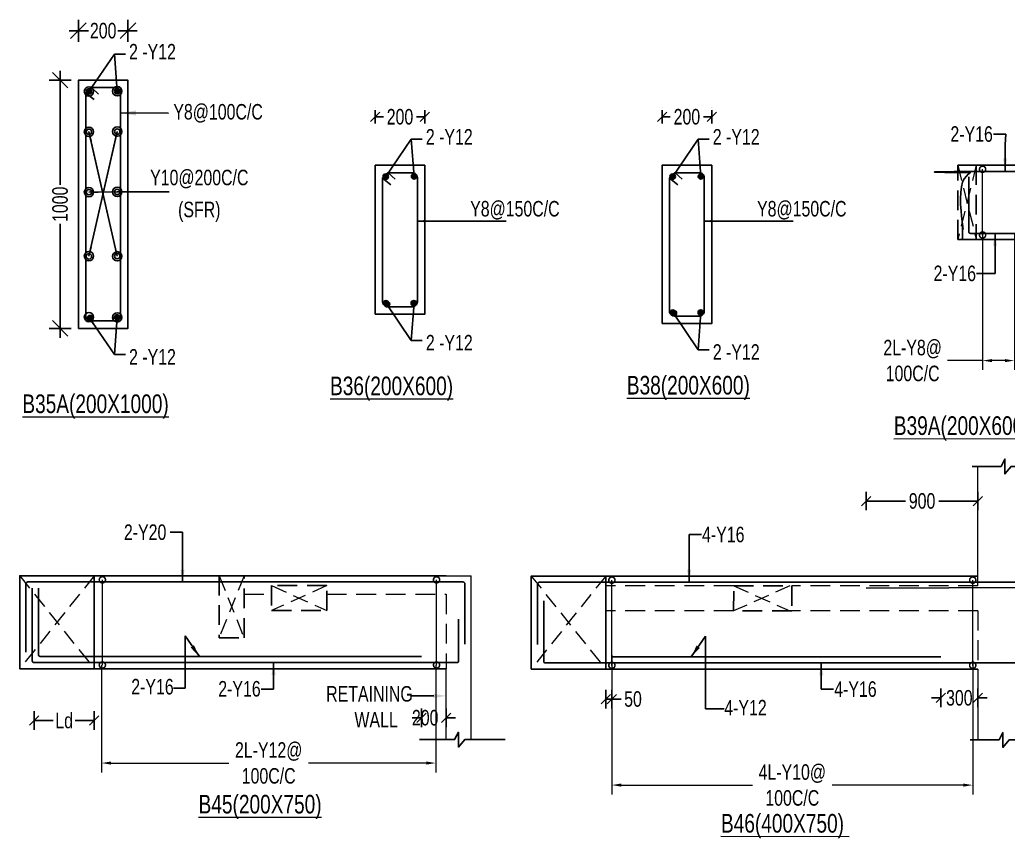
# Model space of a CAD drawing. Header units: millimetres. Extents: x 39642 to 122100, y 15829 to 56435.
# Drawn here: x 50064 to 58030, y 23231 to 29825 of the extents above; entities that cross this region are included whole.
import ezdxf

# ---------------------------------------------------------------- set-up
doc = ezdxf.new("R2010")
doc.units = ezdxf.units.MM
for name, pattern in [('CONTINOUS', [0]), ('CONTINU', [0]), ('HIDDEN', [9.525, 6.35, -3.175])]:
    doc.linetypes.add(name, pattern=pattern)
for name, color, linetype in [('-S-ARROW', 253, 'Continuous'), ('-S-DIM', 251, 'Continuous'), ('-S-FOOT-DIM', 8, 'Continuous'), ('-S-MISC', 8, 'Continuous'), ('-STR-BEAM', 7, 'CONTINU'), ('-STR-REINF', 3, 'Continuous'), ('-STR-TEXT', 6, 'Continuous'), ('BEAM', 7, 'Continuous'), ('dim', 8, 'Continuous'), ('rein', 3, 'Continuous'), ('S- Structural', 5, 'Continuous'), ('Text', 6, 'Continuous')]:
    doc.layers.add(name, color=color, linetype=linetype)
for name, color, linetype, lineweight in [('-S-STIRUP', 11, 'Continuous', 9), ('-STR-COLUMN', 5, 'HIDDEN', 13), ('-STR-RF-DIM', 252, 'CONTINOUS', 20), ('Elevation-1', 41, 'Continuous', 20), ('S-BEAM-IDEN', 2, 'Continuous', 9), ('SEC TEXT', 9, 'Continuous', 18), ('SLAB LINE', 254, 'HIDDEN', 20)]:
    doc.layers.add(name, color=color, linetype=linetype, lineweight=lineweight)
doc.styles.add('BEAM-LS', font='romans.shx', dxfattribs={"width": 0.8})
doc.styles.add('EL', font='swisscl.ttf')
doc.styles.add('SOBHA', font='swisscl.ttf')
doc.styles.add('sobha.sed', font='swisscl.ttf')
doc.dimstyles.new('S-25', dxfattribs={"dimscale": 25, "dimtxt": 2.5, "dimasz": 1.5, "dimexe": 0.25, "dimexo": 0.5, "dimgap": 0.1, "dimtad": 0, "dimdec": 0, "dimrnd": 0.0005, "dimzin": 0, "dimdsep": 46, "dimtxsty": 'SOBHA', "dimblk": 'OBLIQUE', "dimcen": 0.09, "dimclrd": 8, "dimclre": 8, "dimclrt": 6, "dimadec": 0, "dimazin": 0, "dimtfac": 1, "dimtdec": 0, "dimtofl": 0, "dimtmove": 0, "dimatfit": 3, "dimfxl": 0.18, "dimtolj": 1, "dimtzin": 0, "dimlwd": -1, "dimlwe": -1, "dimarcsym": 0})
doc.dimstyles.new('S-25L', dxfattribs={"dimscale": 25, "dimtxt": 2.5, "dimasz": 2.5, "dimexe": 1.5, "dimexo": 1.5, "dimgap": 0.2, "dimtad": 0, "dimdec": 0, "dimrnd": 0.0005, "dimzin": 0, "dimdsep": 46, "dimtxsty": 'sobha.sed', "dimblk": 'OBLIQUE', "dimcen": 0.09, "dimdle": 1.5, "dimclrd": 8, "dimclre": 8, "dimclrt": 6, "dimadec": 0, "dimazin": 0, "dimtfac": 1, "dimtdec": 0, "dimtofl": 0, "dimtmove": 1, "dimatfit": 3, "dimfxl": 0.18, "dimtolj": 1, "dimtzin": 0, "dimlwd": -1, "dimlwe": -1, "dimarcsym": 0})
doc.dimstyles.new('S-50', dxfattribs={"dimscale": 50, "dimtxt": 2.5, "dimasz": 1.25, "dimexe": 1, "dimexo": 1, "dimgap": 0.5, "dimtad": 1, "dimdec": 0, "dimrnd": 0.0005, "dimzin": 0, "dimdsep": 46, "dimtxsty": 'EL', "dimblk": 'ARCHTICK', "dimcen": 0.09, "dimdle": 1.5, "dimclrd": 251, "dimclre": 251, "dimclrt": 6, "dimadec": 0, "dimazin": 0, "dimtfac": 1, "dimtdec": 0, "dimtofl": 0, "dimtmove": 0, "dimatfit": 3, "dimfxl": 2, "dimtolj": 1, "dimtzin": 0, "dimlwd": -1, "dimlwe": -1, "dimarcsym": 0})
doc.dimstyles.new('S-DIM50', dxfattribs={"dimscale": 50, "dimtxt": 2.5, "dimasz": 1.5, "dimexe": 1.5, "dimexo": 1, "dimgap": 0.5, "dimtad": 0, "dimdec": 0, "dimzin": 0, "dimdsep": 46, "dimtxsty": 'SOBHA', "dimcen": 0.09, "dimclrd": 256, "dimclre": 256, "dimclrt": 6, "dimadec": 5, "dimazin": 0, "dimtfac": 1, "dimtdec": 0, "dimtofl": 0, "dimtmove": 0, "dimatfit": 3, "dimfxl": 0.18, "dimtolj": 1, "dimtzin": 0, "dimlwd": -1, "dimlwe": -1, "dimarcsym": 0})
doc.dimstyles.new('STIRUP', dxfattribs={"dimscale": 50, "dimtxt": 2.5, "dimasz": 2.2, "dimexe": 0, "dimexo": 0, "dimgap": 0.5, "dimtad": 0, "dimdec": 0, "dimzin": 0, "dimdsep": 46, "dimtxsty": 'BEAM-LS', "dimblk": 'DOTSMALL', "dimcen": 0.09, "dimclrd": 256, "dimclre": 256, "dimclrt": 256, "dimadec": 5, "dimazin": 0, "dimtfac": 1, "dimtdec": 0, "dimtofl": 0, "dimtmove": 0, "dimatfit": 3, "dimldrblk": 'DOTSMALL', "dimfxl": 0, "dimfxlon": 1, "dimtolj": 1, "dimtzin": 0, "dimlwd": -1, "dimlwe": -1, "dimarcsym": 0})

# ---------------------------------------------------------------- blocks, each defined once
blk = doc.blocks.new('_Oblique')
at = {"color": 0, "linetype": 'ByBlock', "lineweight": -2}
for p, q in [((0, 0.707), (0, -0.707)), ((-0.5, -0.5), (0.5, 0.5))]:
    blk.add_line(p, q, dxfattribs=at)
blk = doc.blocks.new('*D19')
at = {"layer": '-S-FOOT-DIM', "color": 8, "linetype": 'Continuous', "transparency": 16777216}
for p, q in [((117.8, 1302.3), (117.8, 1382.6)), ((317.8, 1302.3), (317.8, 1382.6))]:
    blk.add_line(p, q, dxfattribs=at)
at = {"layer": '-S-FOOT-DIM', "color": 8, "transparency": 16777216}
for p, q in [((80.3, 1345.1), (158.2, 1345.1)), ((355.3, 1345.1), (277.4, 1345.1))]:
    blk.add_line(p, q, dxfattribs=at)
at = {"layer": '-S-FOOT-DIM', "color": 8, "transparency": 16777216, "xscale": 62.5, "yscale": 62.5, "zscale": 62.5, "rotation": 180}
blk.add_blockref('_Oblique', (117.8, 1345.1), dxfattribs=at)
at = {"layer": '-S-FOOT-DIM', "color": 8, "transparency": 16777216, "xscale": 62.5, "yscale": 62.5, "zscale": 62.5}
blk.add_blockref('_Oblique', (317.8, 1345.1), dxfattribs=at)
at = {"layer": '-S-FOOT-DIM', "color": 6, "transparency": 16777216, "insert": (217.8, 1345.1), "char_height": 62.5, "attachment_point": 5, "style": 'sobha.sed'}
blk.add_mtext('\\A1;200', dxfattribs=at)
blk = doc.blocks.new('*D20')
at = {"layer": '-S-FOOT-DIM', "color": 8, "transparency": 16777216}
for p, q in [((44.2, 1183.5), (44.2, 724.4)), ((44.2, 108.5), (44.2, 567.5))]:
    blk.add_line(p, q, dxfattribs=at)
at = {"layer": '-S-FOOT-DIM', "color": 8, "linetype": 'Continuous', "transparency": 16777216}
for p, q in [((80.3, 1146), (6.7, 1146)), ((80.3, 146), (6.7, 146))]:
    blk.add_line(p, q, dxfattribs=at)
at = {"layer": '-S-FOOT-DIM', "color": 8, "transparency": 16777216, "xscale": 62.5, "yscale": 62.5, "zscale": 62.5}
for p, rotation in [((44.2, 1146), 90), ((44.2, 146), 270)]:
    blk.add_blockref('_Oblique', p, dxfattribs=dict(at, rotation=rotation))
at = {"layer": '-S-FOOT-DIM', "color": 6, "transparency": 16777216, "insert": (44.2, 646), "char_height": 62.5, "attachment_point": 5, "rotation": 90, "style": 'sobha.sed'}
blk.add_mtext('\\A1;1000', dxfattribs=at)
blk = doc.blocks.new('*D187')
at = {"layer": '-S-DIM', "transparency": 16777216}
for p, q in [((52928.6, 29117.5), (52928.6, 29118.2)), ((53328.6, 29117.5), (53328.6, 29118.2)), ((52928.6, 29043.2), (52994.4, 29043.2)), ((53328.6, 29043.2), (53262.7, 29043.2))]:
    blk.add_line(p, q, dxfattribs=at)
at = {"layer": '-S-DIM', "transparency": 16777216, "xscale": 75, "yscale": 75, "zscale": 75, "rotation": 180}
blk.add_blockref('_Oblique', (52928.6, 29043.2), dxfattribs=at)
at = {"layer": '-S-DIM', "transparency": 16777216, "xscale": 75, "yscale": 75, "zscale": 75}
blk.add_blockref('_Oblique', (53328.6, 29043.2), dxfattribs=at)
at = {"layer": '-S-DIM', "color": 6, "transparency": 16777216, "insert": (53128.6, 29043.2), "char_height": 125, "attachment_point": 5, "style": 'SOBHA'}
blk.add_mtext('\\A1;200', dxfattribs=at)
blk = doc.blocks.new('*D189')
at = {"layer": '-S-DIM', "transparency": 16777216}
for p, q in [((55240.8, 29117.5), (55240.8, 29118.2)), ((55640.8, 29117.5), (55640.8, 29118.2)), ((55240.8, 29043.2), (55306.6, 29043.2)), ((55640.8, 29043.2), (55574.9, 29043.2))]:
    blk.add_line(p, q, dxfattribs=at)
at = {"layer": '-S-DIM', "transparency": 16777216, "xscale": 75, "yscale": 75, "zscale": 75, "rotation": 180}
blk.add_blockref('_Oblique', (55240.8, 29043.2), dxfattribs=at)
at = {"layer": '-S-DIM', "transparency": 16777216, "xscale": 75, "yscale": 75, "zscale": 75}
blk.add_blockref('_Oblique', (55640.8, 29043.2), dxfattribs=at)
at = {"layer": '-S-DIM', "color": 6, "transparency": 16777216, "insert": (55440.8, 29043.2), "char_height": 125, "attachment_point": 5, "style": 'SOBHA'}
blk.add_mtext('\\A1;200', dxfattribs=at)
blk = doc.blocks.new('_ArchTick')
at = {"color": 0, "linetype": 'ByBlock', "const_width": 0.15}
blk.add_lwpolyline([(-0.5, -0.5), (0.5, 0.5)], dxfattribs=at)
blk = doc.blocks.new('_DotSmall')
at = {"color": 0, "linetype": 'ByBlock', "const_width": 0.5}
blk.add_lwpolyline([(-0.0625, 0, 1), (0.0625, 0, 1)], format="xyb", close=True, dxfattribs=at)
blk = doc.blocks.new('*D215')
at = {"layer": '-S-STIRUP', "ltscale": 100, "transparency": 16777216}
blk.add_line((57823.5, 28091.2), (57823.5, 28621.1), dxfattribs=at)
at = {"layer": '-S-STIRUP', "linetype": 'CONTINU', "ltscale": 100, "transparency": 16777216, "xscale": 100, "yscale": 100, "zscale": 100}
for p, rotation in [((57823.5, 28621.1), 90), ((57823.5, 28091.2), 270)]:
    blk.add_blockref('_DotSmall', p, dxfattribs=dict(at, rotation=rotation))
blk = doc.blocks.new('*D216')
at = {"layer": '-STR-RF-DIM', "transparency": 16777216}
for p, q in [((57823.5, 28104.1), (57823.5, 27004.3)), ((58079.6, 28104.1), (58079.6, 27004.3)), ((57823.5, 27079.3), (57541.3, 27079.3)), ((58004.6, 27079.3), (57898.5, 27079.3))]:
    blk.add_line(p, q, dxfattribs=at)
for points in [[(57898.5, 27091.8), (57898.5, 27066.8), (57823.5, 27079.3)], [(58004.6, 27091.8), (58004.6, 27066.8), (58079.6, 27079.3)]]:
    blk.add_solid(points, dxfattribs=at)
at = {"layer": '-STR-RF-DIM', "color": 6, "transparency": 16777216, "insert": (57259.9, 27079.3), "char_height": 125, "attachment_point": 5, "style": 'SOBHA'}
blk.add_mtext('\\A1;2L-Y8@\\P100C/C', dxfattribs=at)
blk = doc.blocks.new('*D220')
at = {"layer": '-S-STIRUP', "ltscale": 100, "transparency": 16777216}
blk.add_line((50730, 24626.4), (50730, 25313.1), dxfattribs=at)
at = {"layer": '-S-STIRUP', "linetype": 'CONTINU', "ltscale": 100, "transparency": 16777216, "xscale": 100, "yscale": 100, "zscale": 100}
for p, rotation in [((50730, 25313.1), 90), ((50730, 24626.4), 270)]:
    blk.add_blockref('_DotSmall', p, dxfattribs=dict(at, rotation=rotation))
blk = doc.blocks.new('*D221')
at = {"layer": '-S-STIRUP', "ltscale": 100, "transparency": 16777216}
blk.add_line((53423.2, 24626.4), (53423.2, 25313.1), dxfattribs=at)
at = {"layer": '-S-STIRUP', "linetype": 'CONTINU', "ltscale": 100, "transparency": 16777216, "xscale": 100, "yscale": 100, "zscale": 100}
for p, rotation in [((53423.2, 25313.1), 90), ((53423.2, 24626.4), 270)]:
    blk.add_blockref('_DotSmall', p, dxfattribs=dict(at, rotation=rotation))
blk = doc.blocks.new('*D222')
at = {"layer": '-STR-RF-DIM', "transparency": 16777216}
for p, q in [((50723.8, 24626.4), (50723.8, 23761.7)), ((53417, 24625.5), (53417, 23761.7)), ((50798.8, 23836.7), (51749.7, 23836.7)), ((53342, 23836.7), (52391, 23836.7))]:
    blk.add_line(p, q, dxfattribs=at)
for points in [[(50798.8, 23849.2), (50798.8, 23824.2), (50723.8, 23836.7)], [(53342, 23849.2), (53342, 23824.2), (53417, 23836.7)]]:
    blk.add_solid(points, dxfattribs=at)
at = {"layer": '-STR-RF-DIM', "color": 6, "transparency": 16777216, "insert": (52070.4, 23836.7), "char_height": 125, "attachment_point": 5, "style": 'SOBHA'}
blk.add_mtext('\\A1;2L-Y12@\\P100C/C', dxfattribs=at)
blk = doc.blocks.new('*D223')
at = {"layer": '-S-DIM', "transparency": 16777216}
for p, q in [((50179.9, 24253.4), (50179.9, 24103.4)), ((50664.4, 24253.4), (50664.4, 24103.4)), ((50179.9, 24178.4), (50334.4, 24178.4)), ((50664.4, 24178.4), (50509.8, 24178.4))]:
    blk.add_line(p, q, dxfattribs=at)
at = {"layer": '-S-DIM', "transparency": 16777216, "xscale": 75, "yscale": 75, "zscale": 75, "rotation": 180}
blk.add_blockref('_Oblique', (50179.9, 24178.4), dxfattribs=at)
at = {"layer": '-S-DIM', "transparency": 16777216, "xscale": 75, "yscale": 75, "zscale": 75}
blk.add_blockref('_Oblique', (50664.4, 24178.4), dxfattribs=at)
at = {"layer": '-S-DIM', "color": 6, "transparency": 16777216, "insert": (50422.1, 24178.4), "char_height": 125, "width": 381.833, "attachment_point": 5, "style": 'SOBHA'}
blk.add_mtext('\\A1;Ld', dxfattribs=at)
blk = doc.blocks.new('*D224')
at = {"layer": '-S-DIM', "transparency": 16777216}
for p, q in [((53301, 24276.1), (53301, 24126.1)), ((53501, 24276.1), (53501, 24126.1)), ((53301, 24201.1), (53226, 24201.1)), ((53501, 24201.1), (53576, 24201.1))]:
    blk.add_line(p, q, dxfattribs=at)
at = {"layer": '-S-DIM', "transparency": 16777216, "xscale": 75, "yscale": 75, "zscale": 75}
blk.add_blockref('_Oblique', (53301, 24201.1), dxfattribs=at)
at = {"layer": '-S-DIM', "transparency": 16777216, "xscale": 75, "yscale": 75, "zscale": 75, "rotation": 180}
blk.add_blockref('_Oblique', (53501, 24201.1), dxfattribs=at)
at = {"layer": '-S-DIM', "color": 6, "transparency": 16777216, "insert": (53331.5, 24201.1), "char_height": 125, "attachment_point": 5, "style": 'SOBHA'}
blk.add_mtext('\\A1;200', dxfattribs=at)
blk = doc.blocks.new('A$Cd5a942ff')
at = {"layer": '-S-ARROW'}
blk.add_lwpolyline([(186.7, 0), (0, 0), (0, 0)], dxfattribs=at)
blk.add_solid([(186.7, -16.7), (286.7, 0), (186.7, 16.7)], dxfattribs=at)
blk = doc.blocks.new('*D225')
at = {"layer": '-S-STIRUP', "ltscale": 100, "transparency": 16777216}
blk.add_line((57744.2, 24623.9), (57744.2, 25310.6), dxfattribs=at)
at = {"layer": '-S-STIRUP', "linetype": 'CONTINU', "ltscale": 100, "transparency": 16777216, "xscale": 100, "yscale": 100, "zscale": 100}
for p, rotation in [((57744.2, 25310.6), 90), ((57744.2, 24623.9), 270)]:
    blk.add_blockref('_DotSmall', p, dxfattribs=dict(at, rotation=rotation))
blk = doc.blocks.new('*D226')
at = {"layer": '-S-STIRUP', "ltscale": 100, "transparency": 16777216}
blk.add_line((54836, 24623.9), (54836, 25310.6), dxfattribs=at)
at = {"layer": '-S-STIRUP', "linetype": 'CONTINU', "ltscale": 100, "transparency": 16777216, "xscale": 100, "yscale": 100, "zscale": 100}
for p, rotation in [((54836, 25310.6), 90), ((54836, 24623.9), 270)]:
    blk.add_blockref('_DotSmall', p, dxfattribs=dict(at, rotation=rotation))
blk = doc.blocks.new('*D227')
at = {"layer": '-STR-RF-DIM', "transparency": 16777216}
for p, q in [((54836, 24704.8), (54836, 23584)), ((57744.2, 24659.6), (57744.2, 23584)), ((54911, 23659), (55968.6, 23659)), ((57669.2, 23659), (56611.6, 23659))]:
    blk.add_line(p, q, dxfattribs=at)
for points in [[(54911, 23671.5), (54911, 23646.5), (54836, 23659)], [(57669.2, 23671.5), (57669.2, 23646.5), (57744.2, 23659)]]:
    blk.add_solid(points, dxfattribs=at)
at = {"layer": '-STR-RF-DIM', "color": 6, "transparency": 16777216, "insert": (56290.1, 23659), "char_height": 125, "attachment_point": 5, "style": 'SOBHA'}
blk.add_mtext('\\A1;4L-Y10@\\P100C/C', dxfattribs=at)
blk = doc.blocks.new('*D228')
at = {"layer": '-S-DIM', "transparency": 16777216}
for p, q in [((56886.1, 25872.9), (56886.1, 26022.9)), ((57786, 25872.9), (57786, 26022.9)), ((56886.1, 25947.9), (57201.6, 25947.9)), ((57786, 25947.9), (57470.5, 25947.9))]:
    blk.add_line(p, q, dxfattribs=at)
at = {"layer": '-S-DIM', "transparency": 16777216, "xscale": 75, "yscale": 75, "zscale": 75, "rotation": 180}
blk.add_blockref('_Oblique', (56886.1, 25947.9), dxfattribs=at)
at = {"layer": '-S-DIM', "transparency": 16777216, "xscale": 75, "yscale": 75, "zscale": 75}
blk.add_blockref('_Oblique', (57786, 25947.9), dxfattribs=at)
at = {"layer": '-S-DIM', "color": 6, "transparency": 16777216, "insert": (57336, 25947.9), "char_height": 125, "attachment_point": 5, "style": 'SOBHA'}
blk.add_mtext('\\A1;900', dxfattribs=at)
blk = doc.blocks.new('*D233')
at = {"layer": '-S-DIM', "transparency": 16777216}
for p, q in [((54786.2, 24427.2), (54786.2, 24277.2)), ((54836.2, 24427.2), (54836.2, 24277.2)), ((54786.2, 24352.2), (54836.2, 24352.2)), ((54836.2, 24352.2), (54911.2, 24352.2))]:
    blk.add_line(p, q, dxfattribs=at)
at = {"layer": '-S-DIM', "transparency": 16777216, "xscale": 75, "yscale": 75, "zscale": 75, "rotation": 180}
blk.add_blockref('_Oblique', (54786.2, 24352.2), dxfattribs=at)
at = {"layer": '-S-DIM', "transparency": 16777216, "xscale": 75, "yscale": 75, "zscale": 75}
blk.add_blockref('_Oblique', (54836.2, 24352.2), dxfattribs=at)
at = {"layer": '-S-DIM', "color": 6, "transparency": 16777216, "insert": (55006.3, 24352.2), "char_height": 125, "attachment_point": 5, "style": 'SOBHA'}
blk.add_mtext('\\A1;50', dxfattribs=at)
blk = doc.blocks.new('*D234')
at = {"layer": '-S-DIM', "transparency": 16777216}
for p, q in [((57486, 24436.4), (57486, 24286.4)), ((57786, 24436.4), (57786, 24286.4)), ((57486, 24361.4), (57411, 24361.4)), ((57786, 24361.4), (57861, 24361.4))]:
    blk.add_line(p, q, dxfattribs=at)
at = {"layer": '-S-DIM', "transparency": 16777216, "xscale": 75, "yscale": 75, "zscale": 75}
blk.add_blockref('_Oblique', (57486, 24361.4), dxfattribs=at)
at = {"layer": '-S-DIM', "transparency": 16777216, "xscale": 75, "yscale": 75, "zscale": 75, "rotation": 180}
blk.add_blockref('_Oblique', (57786, 24361.4), dxfattribs=at)
at = {"layer": '-S-DIM', "color": 6, "transparency": 16777216, "insert": (57636, 24361.4), "char_height": 125, "attachment_point": 5, "style": 'SOBHA'}
blk.add_mtext('\\A1;300', dxfattribs=at)
blk = doc.blocks.new('A$Ca7480f11')
at = {"layer": 'rein', "ltscale": 3000}
for points in [[(171.4, 1100.5, -1), (149.6, 1100.5, -1)], [(285.3, 1101.4, -1), (263.5, 1101.4, -1)], [(284.3, 190.4, -1), (262.5, 190.4, -1)], [(176.4, 187.5, -1), (154.6, 187.5, -1)]]:
    blk.add_hatch(color=256, dxfattribs=at).paths.add_polyline_path(points)
at = {"layer": 'BEAM', "ltscale": 0.05, "elevation": 0}
blk.add_lwpolyline([(117.8, 146), (317.8, 146), (317.8, 1146), (117.8, 1146)], close=True, dxfattribs=at)
at = {"layer": 'rein', "ltscale": 3000}
for p, q in [((170.2, 1116, 0), (198.5, 1089.6, 0)), ((147.8, 1093.9, 0), (181.4, 1067.6, 0))]:
    blk.add_line(p, q, dxfattribs=at)
at = {"layer": 'rein', "ltscale": 3000, "elevation": 0}
blk.add_lwpolyline([(167.8, 176), (267.8, 176, 0.414214), (287.8, 196), (287.8, 1096, 0.414214), (267.8, 1116), (167.8, 1116), (147.8, 1096), (147.8, 196, 0.414214)], format="xyb", close=True, dxfattribs=at)
at = {"layer": 'rein', "ltscale": 3000}
for centre in [(160.5, 1100.5, 0), (274.4, 1101.4, 0), (160.5, 938, 0), (274.4, 938.8, 0), (160.5, 694.8, 0), (274.4, 695.7, 0), (160.5, 436.4, 0), (274.4, 437.3, 0), (273.4, 190.4, 0), (165.5, 187.5, 0)]:
    blk.add_circle(centre, 10.9, dxfattribs=at)
at = {"layer": 'Text', "ltscale": 3000, "char_height": 62.5, "style": 'SOBHA'}
for s, insert, width, attachment_point in [('2 -Y12', (416.4, 1291.9, 0), 363.273, 2), ('Y8@100C/C', (680.8, 1049.9, -54609.3), 413.273, 2), ('Y10@200C/C', (605.1, 785.1, -54609.3), 413.273, 2), ('(SFR)', (605.1, 656.3, -54609.3), 413.273, 2), ('2 -Y12', (416.4, 0, 0), 363.273, 8)]:
    blk.add_mtext(s, dxfattribs=dict(at, insert=insert, width=width, attachment_point=attachment_point))
at = {"layer": '-S-FOOT-DIM'}
dim = blk.add_linear_dim(base=(117.8, 1345.1, 0), p1=(317.8, 1264.8, 0), p2=(117.8, 1264.8, 0), text='200', dimstyle='S-25L', dxfattribs=at)
dim.commit()
dim.dimension.update_dxf_attribs({"geometry": '*D19', "text_midpoint": (217.8, 1345.1, 0)})
dim = blk.add_linear_dim(base=(44.2, 1146, 0), p1=(117.8, 146, 0), p2=(117.8, 1146, 0), angle=90, text='1000', dimstyle='S-25L', dxfattribs=at)
dim.commit()
dim.dimension.update_dxf_attribs({"geometry": '*D20', "text_midpoint": (44.2, 646, 0)})
at = {"layer": 'dim', "ltscale": 3000}
for points, override in [([(160.5, 1100.5, 0), (263.4, 1251.4, 0), (307.7, 1251.4, 0)], {"dimasz": 1.5, "dimldrblk": 'DotBlank'}), ([(274.4, 1101.4, 0), (263.4, 1251.4, 0), (307.7, 1251.4, 0)], {"dimasz": 1.5, "dimldrblk": 'DotBlank'}), ([(274.4, 938.8, 0), (160.5, 436.4, 0)], {"dimldrblk": 'DotBlank'}), ([(274.4, 436.4, 0), (160.5, 938.8, 0)], {"dimldrblk": 'DotBlank'}), ([(160.5, 938, 0), (274.4, 437.3, 0)], {"dimldrblk": 'DotBlank'}), ([(160.5, 437.3, 0), (274.4, 938, 0)], {"dimldrblk": 'DotBlank'}), ([(160.5, 694.8, 0), (370.1, 695.7, 0)], {"dimldrblk": 'DotBlank'}), ([(274.4, 695.7, 0), (484, 696.5, 0)], {"dimldrblk": 'DotBlank'}), ([(160.5, 191.4, 0), (263.4, 40.5, 0), (307.7, 40.5, 0)], {"dimasz": 1.5, "dimldrblk": 'DotBlank'}), ([(274.4, 190.5, 0), (263.4, 40.5, 0), (307.7, 40.5, 0)], {"dimasz": 1.5, "dimldrblk": 'DotBlank'})]:
    blk.add_leader(points, dimstyle='S-25', override=override, dxfattribs=at)
at = {"layer": 'dim', "color": 8}
blk.add_leader([(287.8, 1013.8, -54609.3), (480.1, 1013.7, -54609.3), (480.4, 1013.8, -54609.3)], dimstyle='S-25L', dxfattribs=at)

msp = doc.modelspace()

# ---------------------------------------------------------------- hatches: boundary and pattern name
at = {"layer": 'rein', "ltscale": 3000}
for points in [[(53035.8, 28562.1, -1), (52992.2, 28562.1, -1)], [(53263.7, 28563.8, -1), (53220.1, 28563.8, -1)], [(55348, 28562.1, -1), (55304.4, 28562.1, -1)], [(55575.9, 28563.8, -1), (55532.3, 28563.8, -1)], [(53261.7, 27541.9, -1), (53218.1, 27541.9, -1)], [(53045.8, 27535.9, -1), (53002.2, 27535.9, -1)], [(55358, 27460.9, -1), (55314.5, 27460.9, -1)], [(55573.9, 27466.9, -1), (55530.3, 27466.9, -1)]]:
    msp.add_hatch(color=256, dxfattribs=at).paths.add_polyline_path(points)

# ---------------------------------------------------------------- linework, layer by layer
at = {"layer": '-S-MISC', "linetype": 'ByBlock', "ltscale": 1000}
for points in [[(57740.3, 26226.6), (57972.9, 26226.7), (58003.8, 26286.4), (58003.8, 26166.2), (58053.6, 26226.7), (58282.7, 26226.7)], [(57723.6, 24023), (57956.2, 24023.1), (57987, 24082.7), (57987, 23962.6), (58036.9, 24023.1), (58266, 24023.1)]]:
    msp.add_lwpolyline(points, dxfattribs=at)
at = {"layer": '-S-MISC', "linetype": 'ByBlock', "ltscale": 1000, "elevation": 0}
msp.add_lwpolyline([(53284.5, 24025.1), (53568.1, 24025.2), (53599, 24084.8), (53599, 23964.7), (53650.8, 24025.2), (53975.2, 24025.2)], dxfattribs=at)
at = {"layer": '-STR-BEAM'}
for p, q in [((57773.2, 28654.1, 0), (58132.1, 28654.1, 0)), ((57773.2, 28054.1, 0), (58132.1, 28054.1, 0)), ((50664.4, 25346.1, 0), (53501, 25346.1, 0)), ((57786, 25343.6, 0), (54786.2, 25343.6, 0)), ((50664.4, 24596.1, 0), (53501, 24596.1, 0)), ((57786, 24593.6, 0), (54786.2, 24593.6, 0))]:
    msp.add_line(p, q, dxfattribs=at)
at = {"layer": '-STR-BEAM', "linetype": 'HIDDEN', "ltscale": 25, "elevation": 0}
for points in [[(57623.2, 28654), (57773.2, 28654.1), (57773.2, 28054.1), (57623.2, 28054.1), (57623.2, 28654)], [(51871.7, 25346), (51671.7, 25346.1), (51671.7, 24846.1), (51871.7, 24846.1), (51871.7, 25346)], [(52538.4, 25266), (52094.4, 25266.1), (52094.4, 25066.1), (52538.4, 25066.1), (52538.4, 25266)]]:
    msp.add_lwpolyline(points, dxfattribs=at)
at = {"layer": '-STR-BEAM', "elevation": 0}
msp.add_lwpolyline([(50664.4, 25346.1), (50064.4, 25345.9), (50064.4, 24595.9), (50664.4, 24596.1), (50664.4, 25346.1)], dxfattribs=at)
at = {"layer": '-STR-BEAM'}
msp.add_lwpolyline([(54786.2, 25343.6), (54186.2, 25343.6), (54186.2, 24593.6), (54786.2, 24593.6), (54786.2, 25343.6)], dxfattribs=at)
at = {"layer": '-STR-BEAM', "linetype": 'HIDDEN', "ltscale": 25}
msp.add_lwpolyline([(55817.8, 25263.6), (56286.4, 25263.4), (56286, 25063.5), (55817.3, 25063.7), (55817.8, 25263.6)], dxfattribs=at)
at = {"layer": '-STR-COLUMN', "linetype": 'Continuous', "ltscale": 10}
for p, q in [((57786, 25343.6, 0), (57786, 26223.6, 0)), ((53501, 25346.1, 0), (53701, 25346.1, 0)), ((53701, 24025.2, 0), (53701, 25346.1, 0)), ((53501, 24025.2, 0), (53501, 24596.1, 0)), ((57786, 24593.6), (57786, 24022.7))]:
    msp.add_line(p, q, dxfattribs=at)
at = {"layer": '-STR-REINF', "ltscale": 10}
for p, q in [((70682.1, 28104.1, 0), (57726.8, 28104.1, 0)), ((50114.4, 25281.1, 0), (50114.4, 24729.5, 0)), ((53636, 25296.1, 0), (50129.3, 25296.1, 0)), ((53651, 25281.1, 0), (53651, 24795.4, 0)), ((54236.9, 25278.6, 0), (54236.9, 24792.9, 0)), ((54251.9, 25293.6, 0), (62210.4, 25293.6, 0)), ((56885.6, 25246.5, 0), (59236, 25253.6, 0)), ((50164.9, 25245.6, 0), (50164.9, 24661.1, 0)), ((50214.9, 25245.6, 0), (50214.9, 24711, 0)), ((54286.9, 25144.2, 0), (54286.9, 24658.6, 0)), ((53601, 24996.7, 0), (53601, 24661.1, 0)), ((53301, 24696, 0), (50229.9, 24696, 0)), ((53586, 24646.1, 0), (50179.9, 24646.1, 0)), ((54301.9, 24643.6, 0), (62160.3, 24643.6, 0)), ((54836.2, 24693.6, 0), (57486, 24693.6, 0))]:
    msp.add_line(p, q, dxfattribs=at)
at = {"layer": '-STR-REINF', "ltscale": 10, "elevation": 0}
msp.add_lwpolyline([(57727.1, 28104.1, -0.414214), (57712.1, 28119.1), (57712.1, 28561.2)], format="xyb", dxfattribs=at)
at = {"layer": '-STR-REINF', "ltscale": 10}
for centre, start, end in [((50129.4, 25281.1, 0), 90, 180), ((53636, 25281.1, 0), 0, 90), ((54251.9, 25278.6, 0), 90, 180), ((50229.9, 24711, 0), 180, 270), ((50179.9, 24661.1, 0), 180, 270), ((53586, 24661.1, 0), 270, 0), ((54301.9, 24658.6, 0), 180, 270)]:
    msp.add_arc(centre, 15, start, end, dxfattribs=at)
msp.add_rational_spline([(78187.1, 28083, 0), (78187.1, 28421.3, 0), (78187.1, 28589.1, 0), (78187.1, 28604.1, 0), (78172.1, 28604.1, 0), (75816.5, 28604.1, 0), (57677.1, 28604.1, 0), (57662.1, 28604.1, 0), (57662.1, 28589.1, 0), (57662.1, 28421.3, 0), (57662.1, 28063.7, 0)], [1, 1, 1, 0.707106781187, 1, 1, 1, 0.707106781187, 1, 1, 1], degree=2, knots=[0, 0, 0, 1, 1, 2.570796, 2.570796, 3.570796, 3.570796, 5.141593, 5.141593, 6.141593, 6.141593, 6.141593], dxfattribs=at)
at = {"layer": 'BEAM', "ltscale": 0.05, "elevation": -109218.6}
for points in [[(52928.6, 27453), (53328.6, 27453), (53328.6, 28653), (52928.6, 28653)], [(55240.8, 27378), (55640.8, 27378), (55640.8, 28653), (55240.8, 28653)]]:
    msp.add_lwpolyline(points, close=True, dxfattribs=at)
at = {"layer": 'rein', "ltscale": 3000}
for p, q in [((52988.6, 28548.8, -109218.6), (53055.9, 28496.3, -109218.6)), ((53033.3, 28593, -109218.6), (53089.9, 28540.3, -109218.6)), ((55300.8, 28548.8, -109218.6), (55368.1, 28496.3, -109218.6)), ((55345.5, 28593, -109218.6), (55402.1, 28540.3, -109218.6))]:
    msp.add_line(p, q, dxfattribs=at)
at = {"layer": 'rein', "ltscale": 3000, "elevation": -109218.6}
for points in [[(53028.6, 27513), (53228.6, 27513, 0.414214), (53268.6, 27553), (53268.6, 28553, 0.414214), (53228.6, 28593), (53028.6, 28593), (52988.6, 28553), (52988.6, 27553, 0.414214)], [(55340.8, 27438), (55540.8, 27438, 0.414214), (55580.8, 27478), (55580.8, 28553, 0.414214), (55540.8, 28593), (55340.8, 28593), (55300.8, 28553), (55300.8, 27478, 0.414214)]]:
    msp.add_lwpolyline(points, format="xyb", close=True, dxfattribs=at)
at = {"layer": 'rein', "ltscale": 3000}
for centre in [(53014, 28562.1, -109218.6), (53241.9, 28563.8, -109218.6), (55326.2, 28562.1, -109218.6), (55554.1, 28563.8, -109218.6), (53239.9, 27541.9, -109218.6), (53024, 27535.9, -109218.6), (55336.2, 27460.9, -109218.6), (55552.1, 27466.9, -109218.6)]:
    msp.add_circle(centre, 21.8, dxfattribs=at)
at = {"layer": 'S-BEAM-IDEN', "color": 9, "linetype": 'HIDDEN', "ltscale": 20}
for p, q in [((57773.2, 28654.1, 0), (57623.2, 28054.1, 0)), ((57623.2, 28654.1), (57773.2, 28054.1, 0)), ((50664.4, 25346.1, 0), (50064.4, 24595.9, 0)), ((50064.4, 25345.9, 0), (50664.4, 24596.1, 0)), ((51671.7, 25346.1, 0), (51871.7, 24846.1, 0)), ((51871.7, 25346, 0), (51671.7, 24846.1, 0)), ((54186.2, 25343.6), (54786.2, 24593.6)), ((54786.2, 25343.6), (54186.2, 24593.6)), ((52094.4, 25266.1, 0), (52538.4, 25066.1, 0)), ((52538.4, 25266, 0), (52094.4, 25066.1, 0)), ((56271.5, 25263.4), (55817.5, 25063.6)), ((55817.8, 25263.6), (56270.9, 25063.6, 0))]:
    msp.add_line(p, q, dxfattribs=at)
at = {"layer": 'SLAB LINE', "linetype": 'HIDDEN', "ltscale": 25}
for p, q in [((57786, 25263.6, 0), (57786, 25343.6, 0)), ((55817.5, 25263.6, 0), (54786.2, 25263.6, 0)), ((57786, 25263.6, 0), (56286.1, 25263.6)), ((50664.4, 25196.1, 0), (50664.4, 24596.1, 0)), ((51871.7, 25196.1, 0), (52094.4, 25196.1, 0)), ((52538.4, 25196.1, 0), (53501, 25196.1, 0)), ((53501, 25196.1, 0), (53501, 24596.1, 0)), ((55817.6, 25063.6, 0), (54786.2, 25063.6, 0)), ((57786, 25063.6, 0), (56271.3, 25063.6, 0)), ((57786, 25063.6, 0), (57786, 24593.6))]:
    msp.add_line(p, q, dxfattribs=at)

# ---------------------------------------------------------------- block references
at = {"layer": 'Elevation-1', "color": 6, "ltscale": 20}
msp.add_blockref('A$Cd5a942ff', (53214.3, 24377.7, 0), dxfattribs=at)
at = {"layer": 'S- Structural', "ltscale": 20, "xscale": 2, "yscale": 2, "zscale": 2}
msp.add_blockref('A$Ca7480f11', (50301, 27046.8, 0), dxfattribs=at)

# ---------------------------------------------------------------- texts
at = {"layer": '-STR-TEXT', "color": 6, "char_height": 125, "style": 'SOBHA'}
for s, insert, width, attachment_point in [('\\A1;2-Y16', (57906.2, 28967.5, 0), 696.385, 3), ('\\A1;2-Y16', (57770.6, 27717.9, 0), 696.385, 9), ('\\A1;2-Y16', (51304.6, 24387.6, 357173.2), 281.386, 9), ('\\A1;2-Y16', (52005.9, 24370.8, 0), 281.386, 9), ('\\A1;4-Y16', (56627.9, 24368.3, 0), 281.386, 7), ('\\A1;4-Y12', (55741.9, 24220.1, 178586.6), 281.386, 7)]:
    msp.add_mtext(s, dxfattribs=dict(at, insert=insert, width=width, attachment_point=attachment_point))
for s, insert, attachment_point in [('\\A1;2-Y20', (51245.6, 25759.4, 0), 3), ('\\A1;4-Y16', (55563, 25740.7, 0), 1)]:
    msp.add_mtext(s, dxfattribs=dict(at, insert=insert, attachment_point=attachment_point))
at = {"layer": 'SEC TEXT', "color": 1, "linetype": 'ByBlock', "style": 'sobha.sed'}
for s, rotation, p in [('%%UB36(200X600)', 359.98928, (52564.9, 26800.5, -109218.6)), ('%%UB38(200X600)', 359.98928, (54956.6, 26806.1, -109218.6)), ('%%UB35A(200X1000)', 0.01072, (50085.3, 26656.5, 0)), ('%%UB39A(200X600)', 0.01072, (57108.4, 26480.3, 0)), ('%%UB45(200X750)', 0.01072, (51505.5, 23430.3, 0)), ('%%UB46(400X750) ', 359.98928, (55715.4, 23276.3, 178586.6))]:
    msp.add_text(s, height=150, rotation=rotation, dxfattribs=at).set_placement(p)
at = {"layer": 'SEC TEXT', "color": 1, "linetype": 'ByBlock', "insert": (53140.1, 24456.9, 0), "char_height": 125, "attachment_point": 3, "rotation": 0.01072, "style": 'sobha.sed'}
msp.add_mtext_dynamic_manual_height_columns('\\pxqc;RETAINING    WALL', width=515.248, gutter_width=1750, heights=[0], dxfattribs=at)
at = {"layer": 'Text', "ltscale": 3000, "char_height": 125, "style": 'SOBHA'}
for s, insert, width, attachment_point in [('2 -Y12', (53525.8, 28944.9, -109218.6), 726.545, 2), ('2 -Y12', (55838.1, 28944.9, -109218.6), 726.545, 2), ('Y8@150C/C', (54054.6, 28365.5, -109218.6), 826.545, 2), ('Y8@150C/C', (56366.8, 28365.5, -109218.6), 826.545, 2), ('2 -Y12', (53525.8, 27161, -109218.6), 726.545, 8), ('2 -Y12', (55838.1, 27086, -109218.6), 726.545, 8)]:
    msp.add_mtext(s, dxfattribs=dict(at, insert=insert, width=width, attachment_point=attachment_point))

# ---------------------------------------------------------------- dimensions: what is measured, and where the dimension line sits
at = {"layer": '-S-DIM'}
for p1, p2, picture, middle in [((52928.6, 28653, -109218.6), (53328.6, 28653, -109218.6), '*D187', (53128.6, 29043.2)), ((55240.8, 28653, -109218.6), (55640.8, 28653, -109218.6), '*D189', (55440.8, 29043.2))]:
    dim = msp.add_aligned_dim(p1=p1, p2=p2, distance=390.2, dimstyle='S-DIM50', override={"dimscale": 1, "dimtxt": 125, "dimasz": 75, "dimexe": 75, "dimexo": 0, "dimgap": 25, "dimlfac": 0.5, "dimblk1": 'Oblique', "dimblk2": 'Oblique', "dimsah": 1, "dimcen": 4.5, "dimfxl": 75, "dimfxlon": 1}, dxfattribs=at)
    dim.commit()
    dim.dimension.update_dxf_attribs({"geometry": picture, "text_midpoint": middle})
dim = msp.add_linear_dim(base=(56886.1, 25947.9), p1=(57786, 25343.6), p2=(56886.1, 25230), angle=180, dimstyle='S-DIM50', override={"dimscale": 1, "dimtxt": 125, "dimasz": 75, "dimexe": 75, "dimexo": 0, "dimgap": 25, "dimblk1": 'Oblique', "dimblk2": 'Oblique', "dimsah": 1, "dimcen": 4.5, "dimfxl": 75, "dimfxlon": 1}, dxfattribs=at)
dim.commit()
dim.dimension.update_dxf_attribs({"geometry": '*D228', "text_midpoint": (57336, 25947.9)})
dim = msp.add_linear_dim(base=(53301, 24201.1, 0), p1=(53501, 24596.1, 0), p2=(53301, 24696, 0), angle=180, dimstyle='S-DIM50', override={"dimscale": 1, "dimtxt": 125, "dimasz": 75, "dimexe": 75, "dimexo": 0, "dimgap": 25, "dimblk1": 'Oblique', "dimblk2": 'Oblique', "dimsah": 1, "dimcen": 4.5, "dimfxl": 75, "dimfxlon": 1}, dxfattribs=at)
dim.commit()
dim.dimension.update_dxf_attribs({"geometry": '*D224', "text_midpoint": (53331.5, 24201.1, 0), "dimtype": 160})
dim = msp.add_linear_dim(base=(50179.9, 24178.4, 0), p1=(50664.4, 24596.1, 0), p2=(50179.9, 24646.1, 0), angle=180, text='Ld', dimstyle='S-DIM50', override={"dimscale": 1, "dimtxt": 125, "dimasz": 75, "dimexe": 75, "dimexo": 0, "dimgap": 25, "dimblk1": 'Oblique', "dimblk2": 'Oblique', "dimsah": 1, "dimcen": 4.5, "dimfxl": 75, "dimfxlon": 1}, dxfattribs=at)
dim.commit()
dim.dimension.update_dxf_attribs({"geometry": '*D223', "text_midpoint": (50422.1, 24178.4, 0)})
for base, p1, p2, picture, middle in [((54836.2, 24352.2, 0), (54786.2, 24593.6), (54836.2, 24693.6, 0), '*D233', (55006.3, 24352.2, 0)), ((57486, 24361.4, 0), (57786, 24593.6), (57486, 24693.6, 0), '*D234', (57636, 24361.4, 0))]:
    dim = msp.add_linear_dim(base=base, p1=p1, p2=p2, dimstyle='S-DIM50', override={"dimscale": 1, "dimtxt": 125, "dimasz": 75, "dimexe": 75, "dimexo": 0, "dimgap": 25, "dimblk1": 'Oblique', "dimblk2": 'Oblique', "dimsah": 1, "dimcen": 4.5, "dimfxl": 75, "dimfxlon": 1}, dxfattribs=at)
    dim.commit()
    dim.dimension.update_dxf_attribs({"geometry": picture, "text_midpoint": middle})
at = {"layer": '-S-STIRUP', "linetype": 'CONTINU', "ltscale": 100}
for base, p1, p2, picture, middle in [((57823.5, 28621.1, 178586.6), (57823.5, 28091.2, 178586.6), (57823.5, 28621.1, 178586.6), '*D215', (57823.5, 28356.1, 178586.6)), ((50730, 25313.1, 357279.2), (50730, 24626.4, 357279.2), (50730, 25313.1, 357279.2), '*D220', (50730, 24969.7, 357279.2)), ((53423.2, 25313.1, 178586.6), (53423.2, 24626.4, 178586.6), (53423.2, 25313.1, 178586.6), '*D221', (53423.2, 24969.7, 178586.6)), ((54836, 25310.6, 178586.6), (54836, 24623.9, 178586.6), (54836, 25310.6, 178586.6), '*D226', (54836, 24967.2, 178586.6)), ((57744.2, 25310.6, 178586.6), (57744.2, 24623.9, 178586.6), (57744.2, 25310.6, 178586.6), '*D225', (57744.2, 24967.2, 178586.6))]:
    dim = msp.add_linear_dim(base=base, p1=p1, p2=p2, angle=90, text=' ', dimstyle='STIRUP', override={"dimasz": 2}, dxfattribs=at)
    dim.commit()
    dim.dimension.update_dxf_attribs({"geometry": picture, "text_midpoint": middle})
at = {"layer": '-STR-RF-DIM'}
dim = msp.add_linear_dim(base=(57823.5, 27079.3, 178586.6), p1=(58079.6, 28104.1, 178586.6), p2=(57823.5, 28104.1, 178586.6), angle=180, text='2L-Y8@\\P100C/C', dimstyle='S-DIM50', override={"dimscale": 1, "dimtxt": 125, "dimasz": 75, "dimexe": 75, "dimexo": 0, "dimgap": 25, "dimsah": 1, "dimcen": 4.5, "dimfxl": 75}, dxfattribs=at)
dim.commit()
dim.dimension.update_dxf_attribs({"geometry": '*D216', "text_midpoint": (57259.9, 27079.3, 178586.6), "dimtype": 160})
dim = msp.add_linear_dim(base=(57744.2, 23659, 178586.6), p1=(54836, 24704.8, 178586.6), p2=(57744.2, 24659.6, 178586.6), text='4L-Y10@\\P100C/C', dimstyle='S-DIM50', override={"dimscale": 1, "dimtxt": 125, "dimasz": 75, "dimexe": 75, "dimexo": 0, "dimgap": 25, "dimsah": 1, "dimcen": 4.5, "dimfxl": 75}, dxfattribs=at)
dim.commit()
dim.dimension.update_dxf_attribs({"geometry": '*D227', "text_midpoint": (56290.1, 23659, 178586.6)})
dim = msp.add_linear_dim(base=(50723.8, 23836.7, 178586.6), p1=(53417, 24625.5, 178586.6), p2=(50723.8, 24626.4, 357279.2), angle=180, text='2L-Y12@\\P100C/C', dimstyle='S-DIM50', override={"dimscale": 1, "dimtxt": 125, "dimasz": 75, "dimexe": 75, "dimexo": 0, "dimgap": 25, "dimsah": 1, "dimcen": 4.5, "dimfxl": 75}, dxfattribs=at)
dim.commit()
dim.dimension.update_dxf_attribs({"geometry": '*D222', "text_midpoint": (52070.4, 23836.7, 178586.6)})

# ---------------------------------------------------------------- leaders
at = {"layer": '-S-ARROW', "annotation_type": 0, "has_hookline": 1, "hookline_direction": 1}
for points, text_width in [([(58005.5, 28608.2, 0), (58005.5, 28821, 0), (58011.2, 28905, 0), (57911.2, 28905, 0)], 353.5), ([(57923.7, 28104.1, 0), (57923.7, 27780.1, 0), (57775.6, 27780.4, 0)], 353.5), ([(55459, 25293.6, 0), (55459, 25678.2, 0), (55558, 25678.2, 0)], 355.3), ([(56523.8, 24643.6, 0), (56523.8, 24430.8, 0), (56622.9, 24430.8, 0)], 355.3)]:
    msp.add_leader(points, dimstyle='S-50', override={"dimasz": 2, "dimgap": 0.1, "dimtad": 0}, dxfattribs=dict(at, text_width=text_width))
at = {"layer": '-S-ARROW'}
for points in [[(51376, 25296.1, 0), (51376, 25696.9, 0), (51277, 25696.9, 0)], [(51511.5, 24694.8, 357173.2), (51396, 24861.2, 357173.2), (51396, 24440.7, 357173.2), (51304.6, 24440.7, 357173.2)], [(55475, 24691.6, 178586.6), (55590.5, 24858.1, 178586.6), (55590.5, 24273.8, 178586.6), (55741.9, 24273.8, 178586.6)]]:
    msp.add_leader(points, dimstyle='S-50', override={"dimasz": 2, "dimgap": 0.1, "dimtad": 0}, dxfattribs=at)
at = {"layer": '-S-ARROW', "annotation_type": 0, "has_hookline": 1, "hookline_direction": 1, "text_width": 353.5, "horizontal_direction": (-1, 0, 0)}
msp.add_leader([(52109.9, 24646.1, 0), (52109.9, 24433.3, 0), (52010.9, 24433.3, 0)], dimstyle='S-50', override={"dimasz": 2, "dimgap": 0.1, "dimtad": 0}, dxfattribs=at)
at = {"layer": 'dim', "ltscale": 3000}
for points in [[(53014, 28562.1, -109218.6), (53219.7, 28863.9, -109218.6), (53308.4, 28863.9, -109218.6)], [(53241.9, 28563.8, -109218.6), (53219.7, 28863.9, -109218.6), (53308.4, 28863.9, -109218.6)], [(55326.2, 28562.1, -109218.6), (55531.9, 28863.9, -109218.6), (55620.6, 28863.9, -109218.6)], [(55554.1, 28563.8, -109218.6), (55531.9, 28863.9, -109218.6), (55620.6, 28863.9, -109218.6)], [(53014, 27543.8, -109218.6), (53219.7, 27242, -109218.6), (53308.4, 27242, -109218.6)], [(53241.9, 27542.1, -109218.6), (53219.7, 27242, -109218.6), (53308.4, 27242, -109218.6)], [(55326.2, 27468.8, -109218.6), (55531.9, 27167, -109218.6), (55620.6, 27167, -109218.6)], [(55554.1, 27467.1, -109218.6), (55531.9, 27167, -109218.6), (55620.6, 27167, -109218.6)]]:
    msp.add_leader(points, dimstyle='S-25', override={"dimasz": 1.5, "dimldrblk": 'DotBlank'}, dxfattribs=at)
at = {"layer": 'dim', "color": 8}
for points in [[(53268.6, 28203, -218437.3), (53964.1, 28202.7, -218437.3), (53985.2, 28203, -218437.3)], [(55580.8, 28203, -218437.3), (56276.3, 28202.7, -218437.3), (56297.4, 28203, -218437.3)]]:
    msp.add_leader(points, dimstyle='S-25L', dxfattribs=at)

doc.saveas('drawing.dxf')
